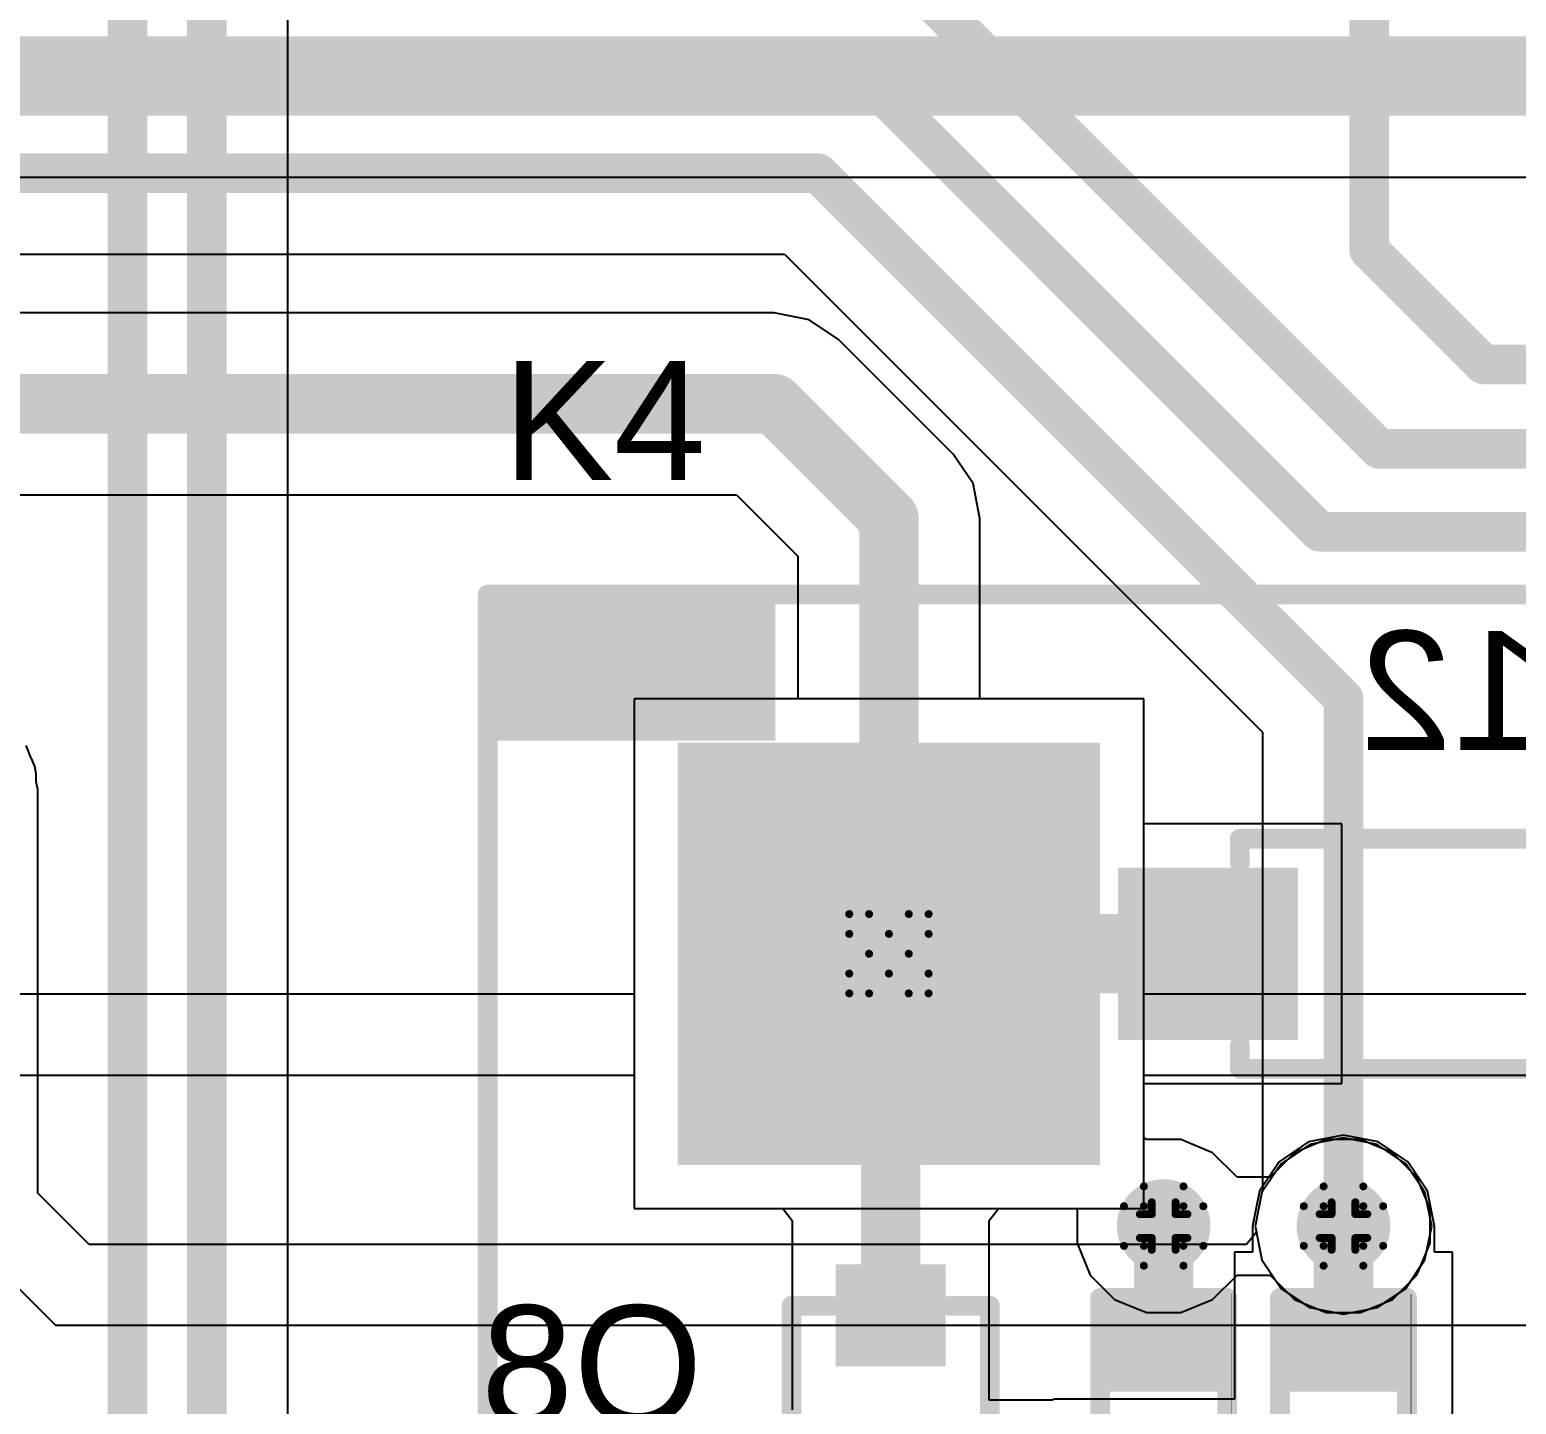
# Model space of a CAD drawing. Header units: inches. Extents: x 0 to 198, y 0 to 199.
# Drawn here: x 3.2454 to 3.6201, y 1.4601 to 1.8065 of the extents above; entities that cross this region are included whole.
import ezdxf

# ---------------------------------------------------------------- set-up
doc = ezdxf.new("R2010")
doc.units = ezdxf.units.IN
doc.header["$MEASUREMENT"] = 0
for name, color, linetype in [('Bottom Layer', 5, 'Continuous'), ('Bottom Overlay', 54, 'Continuous'), ('Bottom Paste', 16, 'Continuous'), ('Bottom Solder', 6, 'Continuous'), ('Drill Drawing', 1, 'Continuous'), ('Layer 1', 16, 'Continuous'), ('Layer 2', 76, 'Continuous'), ('Multi-Layer', 9, 'Continuous'), ('Pad Holes', 156, 'Continuous'), ('Top Layer', 1, 'Continuous'), ('Top Overlay', 2, 'Continuous'), ('Top Solder', 216, 'Continuous'), ('Via Holes', 16, 'Continuous')]:
    doc.layers.add(name, color=color, linetype=linetype)
doc.styles.add('Arial', font='', dxfattribs={"height": 0.2})
doc.styles.get('Arial').set_extended_font_data('Arial')

# ---------------------------------------------------------------- blocks, each defined once
blk = doc.blocks.new('R___0402_B_132')
at = {"layer": 'Bottom Layer'}
for points in [[(-0.0095, 0.0125), (-0.0095, -0.0125), (-0.0275, -0.0125), (-0.0275, 0.0125)], [(0.0275, 0.0125), (0.0275, -0.0125), (0.0095, -0.0125), (0.0095, 0.0125)]]:
    blk.add_hatch(color=5, dxfattribs=at).paths.add_polyline_path(points)
at = {"layer": 'Bottom Paste'}
for points in [[(-0.0095, 0.0125), (-0.0095, -0.0125), (-0.0275, -0.0125), (-0.0275, 0.0125)], [(0.0275, 0.0125), (0.0275, -0.0125), (0.0095, -0.0125), (0.0095, 0.0125)]]:
    blk.add_hatch(color=16, dxfattribs=at).paths.add_polyline_path(points)
at = {"layer": 'Bottom Solder'}
for points in [[(-0.00733, 0.01467), (-0.00733, -0.01466), (-0.02967, -0.01466), (-0.02967, 0.01467)], [(0.02967, 0.01467), (0.02967, -0.01466), (0.00733, -0.01466), (0.00733, 0.01467)]]:
    blk.add_hatch(color=6, dxfattribs=at).paths.add_polyline_path(points)
at = {"layer": 'Bottom Overlay'}
for points in [[(-0.031, -0.016, 0.005, 0.005, 0), (-0.031, 0.016, 0.005, 0.005, 0)], [(0.031, 0.016, 0.005, 0.005, 0), (-0.031, 0.016, 0.005, 0.005, 0)], [(0.032, 0.017, 0.000127, 0.000127, 0), (-0.032, 0.017, 0.000127, 0.000127, 0)], [(0.031, -0.016, 0.005, 0.005, 0), (0.031, 0.016, 0.005, 0.005, 0)], [(0.031, -0.016, 0.005, 0.005, 0), (-0.031, -0.016, 0.005, 0.005, 0)]]:
    blk.add_lwpolyline(points, format="xyseb", dxfattribs=at)
for points in [[(-0.03225, 0.016, 0.0025, 0.0025, 1), (-0.02975, 0.016, 0.0025, 0.0025, 1)], [(-0.03225, 0.016, 0.0025, 0.0025, 1), (-0.02975, 0.016, 0.0025, 0.0025, 1)], [(-0.03203, 0.017, 0.0000635, 0.0000635, 1), (-0.03197, 0.017, 0.0000635, 0.0000635, 1)], [(0.02975, 0.016, 0.0025, 0.0025, 1), (0.03225, 0.016, 0.0025, 0.0025, 1)], [(0.02975, 0.016, 0.0025, 0.0025, 1), (0.03225, 0.016, 0.0025, 0.0025, 1)], [(0.03197, 0.017, 0.0000635, 0.0000635, 1), (0.03203, 0.017, 0.0000635, 0.0000635, 1)], [(-0.03225, -0.016, 0.0025, 0.0025, 1), (-0.02975, -0.016, 0.0025, 0.0025, 1)], [(-0.03225, -0.016, 0.0025, 0.0025, 1), (-0.02975, -0.016, 0.0025, 0.0025, 1)], [(0.02975, -0.016, 0.0025, 0.0025, 1), (0.03225, -0.016, 0.0025, 0.0025, 1)], [(0.02975, -0.016, 0.0025, 0.0025, 1), (0.03225, -0.016, 0.0025, 0.0025, 1)]]:
    blk.add_lwpolyline(points, format="xyseb", close=True, dxfattribs=at)
blk = doc.blocks.new('R___0402_B_136')
at = {"layer": 'Bottom Layer'}
for points in [[(-0.0095, 0.0125), (-0.0095, -0.0125), (-0.0275, -0.0125), (-0.0275, 0.0125)], [(0.0275, 0.0125), (0.0275, -0.0125), (0.0095, -0.0125), (0.0095, 0.0125)]]:
    blk.add_hatch(color=5, dxfattribs=at).paths.add_polyline_path(points)
at = {"layer": 'Bottom Paste'}
for points in [[(-0.0095, 0.0125), (-0.0095, -0.0125), (-0.0275, -0.0125), (-0.0275, 0.0125)], [(0.0275, 0.0125), (0.0275, -0.0125), (0.0095, -0.0125), (0.0095, 0.0125)]]:
    blk.add_hatch(color=16, dxfattribs=at).paths.add_polyline_path(points)
at = {"layer": 'Bottom Solder'}
for points in [[(-0.00734, 0.01467), (-0.00734, -0.01466), (-0.02967, -0.01466), (-0.02967, 0.01467)], [(0.02967, 0.01467), (0.02967, -0.01466), (0.00733, -0.01466), (0.00733, 0.01467)]]:
    blk.add_hatch(color=6, dxfattribs=at).paths.add_polyline_path(points)
at = {"layer": 'Bottom Overlay'}
for points in [[(-0.031, -0.016, 0.005, 0.005, 0), (-0.031, 0.016, 0.005, 0.005, 0)], [(0.031, 0.016, 0.005, 0.005, 0), (-0.031, 0.016, 0.005, 0.005, 0)], [(0.032, 0.017, 0.000127, 0.000127, 0), (-0.032, 0.017, 0.000127, 0.000127, 0)], [(0.031, -0.016, 0.005, 0.005, 0), (0.031, 0.016, 0.005, 0.005, 0)], [(0.031, -0.016, 0.005, 0.005, 0), (-0.031, -0.016, 0.005, 0.005, 0)]]:
    blk.add_lwpolyline(points, format="xyseb", dxfattribs=at)
for points in [[(-0.03225, 0.016, 0.0025, 0.0025, 1), (-0.02975, 0.016, 0.0025, 0.0025, 1)], [(-0.03225, 0.016, 0.0025, 0.0025, 1), (-0.02975, 0.016, 0.0025, 0.0025, 1)], [(-0.03203, 0.017, 0.0000635, 0.0000635, 1), (-0.03197, 0.017, 0.0000635, 0.0000635, 1)], [(0.02975, 0.016, 0.0025, 0.0025, 1), (0.03225, 0.016, 0.0025, 0.0025, 1)], [(0.02975, 0.016, 0.0025, 0.0025, 1), (0.03225, 0.016, 0.0025, 0.0025, 1)], [(0.03197, 0.017, 0.0000635, 0.0000635, 1), (0.03203, 0.017, 0.0000635, 0.0000635, 1)], [(-0.03225, -0.016, 0.0025, 0.0025, 1), (-0.02975, -0.016, 0.0025, 0.0025, 1)], [(-0.03225, -0.016, 0.0025, 0.0025, 1), (-0.02975, -0.016, 0.0025, 0.0025, 1)], [(0.02975, -0.016, 0.0025, 0.0025, 1), (0.03225, -0.016, 0.0025, 0.0025, 1)], [(0.02975, -0.016, 0.0025, 0.0025, 1), (0.03225, -0.016, 0.0025, 0.0025, 1)]]:
    blk.add_lwpolyline(points, format="xyseb", close=True, dxfattribs=at)
blk = doc.blocks.new('SOT_723_B_191')
at = {"layer": 'Bottom Layer'}
for points in [[(-0.02559, 0.0315), (-0.00591, 0.0315), (-0.00591, 0.01378), (-0.02559, 0.01378)], [(0.0059, 0.0315), (0.02559, 0.0315), (0.02559, 0.01378), (0.0059, 0.01378)], [(-0.00984, -0.01378), (0.00984, -0.01378), (0.00984, -0.0315), (-0.00984, -0.0315)]]:
    blk.add_hatch(color=5, dxfattribs=at).paths.add_polyline_path(points)
at = {"layer": 'Bottom Paste'}
for points in [[(-0.02559, 0.0315), (-0.00591, 0.0315), (-0.00591, 0.01378), (-0.02559, 0.01378)], [(0.0059, 0.0315), (0.02559, 0.0315), (0.02559, 0.01378), (0.0059, 0.01378)], [(-0.00984, -0.01378), (0.00984, -0.01378), (0.00984, -0.0315), (-0.00984, -0.0315)]]:
    blk.add_hatch(color=16, dxfattribs=at).paths.add_polyline_path(points)
at = {"layer": 'Bottom Solder'}
for points in [[(-0.02959, 0.0355), (-0.00191, 0.0355), (-0.00191, 0.00978), (-0.02959, 0.00978)], [(0.0019, 0.0355), (0.02959, 0.0355), (0.02959, 0.00978), (0.0019, 0.00978)], [(-0.01384, -0.00978), (0.01384, -0.00978), (0.01384, -0.0355), (-0.01384, -0.0355)]]:
    blk.add_hatch(color=6, dxfattribs=at).paths.add_polyline_path(points)
at = {"layer": 'Bottom Overlay'}
for points in [[(-0.032, 0.021, 0.005, 0.005, 0), (-0.037, 0.026, 0.005, 0.005, 0)], [(-0.037, 0.026, 0.005, 0.005, 0), (-0.037, 0.016, 0.005, 0.005, 0)], [(-0.032, 0.021, 0.005, 0.005, 0), (-0.037, 0.016, 0.005, 0.005, 0)], [(0.001, 0.016, 0.005, 0.005, 0), (-0.001, 0.016, 0.005, 0.005, 0)], [(-0.025, 0.006, 0.005, 0.005, 0), (-0.025, -0.025, 0.005, 0.005, 0)], [(-0.025, 0.006, 0.005, 0.005, 0), (-0.025, -0.025, 0.005, 0.005, 0)], [(0.025, 0.006, 0.005, 0.005, 0), (0.025, -0.025, 0.005, 0.005, 0)], [(-0.015, -0.025, 0.005, 0.005, 0), (-0.025, -0.025, 0.005, 0.005, 0)], [(-0.015, -0.025, 0.005, 0.005, 0), (-0.025, -0.025, 0.005, 0.005, 0)], [(0.025, -0.025, 0.005, 0.005, 0), (0.015, -0.025, 0.005, 0.005, 0)]]:
    blk.add_lwpolyline(points, format="xyseb", dxfattribs=at)
for points in [[(-0.03825, 0.026, 0.0025, 0.0025, 1), (-0.03575, 0.026, 0.0025, 0.0025, 1)], [(-0.03825, 0.026, 0.0025, 0.0025, 1), (-0.03575, 0.026, 0.0025, 0.0025, 1)], [(-0.03325, 0.021, 0.0025, 0.0025, 1), (-0.03075, 0.021, 0.0025, 0.0025, 1)], [(-0.03325, 0.021, 0.0025, 0.0025, 1), (-0.03075, 0.021, 0.0025, 0.0025, 1)], [(-0.03825, 0.016, 0.0025, 0.0025, 1), (-0.03575, 0.016, 0.0025, 0.0025, 1)], [(-0.03825, 0.016, 0.0025, 0.0025, 1), (-0.03575, 0.016, 0.0025, 0.0025, 1)], [(-0.00225, 0.016, 0.0025, 0.0025, 1), (0.00025, 0.016, 0.0025, 0.0025, 1)], [(-0.00025, 0.016, 0.0025, 0.0025, 1), (0.00225, 0.016, 0.0025, 0.0025, 1)], [(-0.02625, 0.006, 0.0025, 0.0025, 1), (-0.02375, 0.006, 0.0025, 0.0025, 1)], [(-0.02625, 0.006, 0.0025, 0.0025, 1), (-0.02375, 0.006, 0.0025, 0.0025, 1)], [(0.02375, 0.006, 0.0025, 0.0025, 1), (0.02625, 0.006, 0.0025, 0.0025, 1)], [(-0.02625, -0.025, 0.0025, 0.0025, 1), (-0.02375, -0.025, 0.0025, 0.0025, 1)], [(-0.02625, -0.025, 0.0025, 0.0025, 1), (-0.02375, -0.025, 0.0025, 0.0025, 1)], [(-0.02625, -0.025, 0.0025, 0.0025, 1), (-0.02375, -0.025, 0.0025, 0.0025, 1)], [(-0.02625, -0.025, 0.0025, 0.0025, 1), (-0.02375, -0.025, 0.0025, 0.0025, 1)], [(-0.01625, -0.025, 0.0025, 0.0025, 1), (-0.01375, -0.025, 0.0025, 0.0025, 1)], [(-0.01625, -0.025, 0.0025, 0.0025, 1), (-0.01375, -0.025, 0.0025, 0.0025, 1)], [(0.01375, -0.025, 0.0025, 0.0025, 1), (0.01625, -0.025, 0.0025, 0.0025, 1)], [(0.02375, -0.025, 0.0025, 0.0025, 1), (0.02625, -0.025, 0.0025, 0.0025, 1)], [(0.02375, -0.025, 0.0025, 0.0025, 1), (0.02625, -0.025, 0.0025, 0.0025, 1)]]:
    blk.add_lwpolyline(points, format="xyseb", close=True, dxfattribs=at)
blk = doc.blocks.new('G5RL_1A_E_HR_DC5_214')
at = {"layer": 'Bottom Layer'}
blk.add_hatch(color=5, dxfattribs=at).paths.add_polyline_path([(-0.54136, -0.09844), (-0.44294, -0.09844), (-0.44294, -0.19686), (-0.54136, -0.19686)])
at = {"layer": 'Bottom Solder'}
blk.add_hatch(color=6, dxfattribs=at).paths.add_polyline_path([(-0.54536, -0.09444), (-0.43894, -0.09444), (-0.43894, -0.20086), (-0.54536, -0.20086)])
at = {"layer": 'Layer 1'}
blk.add_hatch(color=16, dxfattribs=at).paths.add_polyline_path([(-0.54136, -0.09844), (-0.44294, -0.09844), (-0.44294, -0.19686), (-0.54136, -0.19686)])
at = {"layer": 'Layer 2'}
blk.add_hatch(color=76, dxfattribs=at).paths.add_polyline_path([(-0.54136, -0.09844), (-0.44294, -0.09844), (-0.44294, -0.19686), (-0.54136, -0.19686)])
at = {"layer": 'Multi-Layer'}
blk.add_hatch(color=9, dxfattribs=at).paths.add_polyline_path([(-0.54136, -0.09844), (-0.44294, -0.09844), (-0.44294, -0.19686), (-0.54136, -0.19686)])
at = {"layer": 'Pad Holes'}
h = blk.add_hatch(color=7, dxfattribs=at)
edge = h.paths.add_edge_path()
edge.add_arc((-0.49215, -0.14765), 0.02953, 0, 360)
at = {"layer": 'Top Layer'}
blk.add_hatch(color=1, dxfattribs=at).paths.add_polyline_path([(-0.54136, -0.09844), (-0.44294, -0.09844), (-0.44294, -0.19686), (-0.54136, -0.19686)])
at = {"layer": 'Top Overlay'}
blk.add_hatch(color=2, dxfattribs=at).paths.add_polyline_path([(-0.58267, -0.24882), (-0.54582, -0.24882), (-0.54582, -0.17632), (-0.58267, -0.17632)])
at = {"layer": 'Top Solder'}
blk.add_hatch(color=216, dxfattribs=at).paths.add_polyline_path([(-0.54536, -0.09444), (-0.43894, -0.09444), (-0.43894, -0.20086), (-0.54536, -0.20086)])
at = {"layer": 'Top Overlay'}
for points in [[(-0.58268, -0.24801, 0.005, 0.005, 0), (-0.58268, 0.25199, 0.005, 0.005, 0)], [(-0.58268, -0.24801, 0.005, 0.005, 0), (-0.58268, 0.25199, 0.005, 0.005, 0)], [(0.55905, -0.24879, 0.005, 0.005, 0), (-0.58268, -0.24879, 0.005, 0.005, 0)]]:
    blk.add_lwpolyline(points, format="xyseb", dxfattribs=at)
for points in [[(-0.58393, -0.24801, 0.0025, 0.0025, 1), (-0.58143, -0.24801, 0.0025, 0.0025, 1)], [(-0.58393, -0.24801, 0.0025, 0.0025, 1), (-0.58143, -0.24801, 0.0025, 0.0025, 1)], [(-0.58393, -0.24879, 0.0025, 0.0025, 1), (-0.58143, -0.24879, 0.0025, 0.0025, 1)]]:
    blk.add_lwpolyline(points, format="xyseb", close=True, dxfattribs=at)
blk = doc.blocks.new('SOD_123_B_287')
at = {"layer": 'Bottom Layer'}
for points in [[(-0.08071, -0.01772), (-0.08071, 0.01772), (-0.04331, 0.01772), (-0.04331, -0.01772)], [(0.04331, -0.01772), (0.04331, 0.01772), (0.08071, 0.01772), (0.08071, -0.01772)]]:
    blk.add_hatch(color=5, dxfattribs=at).paths.add_polyline_path(points)
at = {"layer": 'Bottom Overlay'}
for points in [[(0.038, 0.02), (0.09634, 0.02), (0.09634, 0.0315), (0.038, 0.0315)], [(0.08345, -0.031), (0.09634, -0.031), (0.09634, 0.031), (0.08345, 0.031)], [(0.038, -0.0315), (0.09634, -0.0315), (0.09634, -0.02), (0.038, -0.02)]]:
    blk.add_hatch(color=54, dxfattribs=at).paths.add_polyline_path(points)
at = {"layer": 'Bottom Paste'}
for points in [[(-0.08071, -0.01772), (-0.08071, 0.01772), (-0.04331, 0.01772), (-0.04331, -0.01772)], [(0.04331, -0.01772), (0.04331, 0.01772), (0.08071, 0.01772), (0.08071, -0.01772)]]:
    blk.add_hatch(color=16, dxfattribs=at).paths.add_polyline_path(points)
at = {"layer": 'Bottom Solder'}
for points in [[(-0.08471, -0.02172), (-0.08471, 0.02172), (-0.03931, 0.02172), (-0.03931, -0.02172)], [(0.03931, -0.02172), (0.03931, 0.02172), (0.08471, 0.02172), (0.08471, -0.02172)]]:
    blk.add_hatch(color=6, dxfattribs=at).paths.add_polyline_path(points)
at = {"layer": 'Bottom Overlay'}
for points in [[(-0.054, 0.023, 0.005, 0.005, 0), (-0.054, 0.029, 0.005, 0.005, 0)], [(-0.054, 0.029, 0.005, 0.005, 0), (0.038, 0.029, 0.005, 0.005, 0)], [(-0.054, -0.029, 0.005, 0.005, 0), (-0.054, -0.023, 0.005, 0.005, 0)], [(-0.054, -0.029, 0.005, 0.005, 0), (0.038, -0.029, 0.005, 0.005, 0)]]:
    blk.add_lwpolyline(points, format="xyseb", dxfattribs=at)
for points in [[(-0.05525, 0.029, 0.0025, 0.0025, 1), (-0.05275, 0.029, 0.0025, 0.0025, 1)], [(-0.05525, 0.029, 0.0025, 0.0025, 1), (-0.05275, 0.029, 0.0025, 0.0025, 1)], [(0.03675, 0.029, 0.0025, 0.0025, 1), (0.03925, 0.029, 0.0025, 0.0025, 1)], [(-0.05525, 0.023, 0.0025, 0.0025, 1), (-0.05275, 0.023, 0.0025, 0.0025, 1)], [(-0.05525, -0.023, 0.0025, 0.0025, 1), (-0.05275, -0.023, 0.0025, 0.0025, 1)], [(-0.05525, -0.029, 0.0025, 0.0025, 1), (-0.05275, -0.029, 0.0025, 0.0025, 1)], [(-0.05525, -0.029, 0.0025, 0.0025, 1), (-0.05275, -0.029, 0.0025, 0.0025, 1)], [(0.03675, -0.029, 0.0025, 0.0025, 1), (0.03925, -0.029, 0.0025, 0.0025, 1)]]:
    blk.add_lwpolyline(points, format="xyseb", close=True, dxfattribs=at)

msp = doc.modelspace()

# ---------------------------------------------------------------- hatches: boundary and pattern name
at = {"layer": 'Bottom Layer'}
h = msp.add_hatch(color=5, dxfattribs=at)
edge = h.paths.add_edge_path()
edge.add_arc((3.53118, 1.505), 0.01181, 0, 360)
h = msp.add_hatch(color=5, dxfattribs=at)
edge = h.paths.add_edge_path()
edge.add_arc((3.5765, 1.505), 0.01181, 0, 360)
at = {"layer": 'Layer 1'}
h = msp.add_hatch(color=16, dxfattribs=at)
edge = h.paths.add_edge_path()
edge.add_arc((3.53118, 1.505), 0.01181, 0, 360)
h = msp.add_hatch(color=16, dxfattribs=at)
edge = h.paths.add_edge_path()
edge.add_arc((3.5765, 1.505), 0.01181, 0, 360)
at = {"layer": 'Layer 2'}
h = msp.add_hatch(color=76, dxfattribs=at)
edge = h.paths.add_edge_path()
edge.add_arc((3.53118, 1.505), 0.01181, 0, 360)
h = msp.add_hatch(color=76, dxfattribs=at)
edge = h.paths.add_edge_path()
edge.add_arc((3.5765, 1.505), 0.01181, 0, 360)
at = {"layer": 'Top Layer'}
h = msp.add_hatch(color=1, dxfattribs=at)
edge = h.paths.add_edge_path()
edge.add_arc((3.53118, 1.505), 0.01181, 0, 360)
h = msp.add_hatch(color=1, dxfattribs=at)
edge = h.paths.add_edge_path()
edge.add_arc((3.5765, 1.505), 0.01181, 0, 360)
at = {"layer": 'Via Holes'}
h = msp.add_hatch(color=7, dxfattribs=at)
edge = h.paths.add_edge_path()
edge.add_arc((3.53118, 1.505), 0.00591, 0, 360)
h = msp.add_hatch(color=7, dxfattribs=at)
edge = h.paths.add_edge_path()
edge.add_arc((3.5765, 1.505), 0.00591, 0, 360)

# ---------------------------------------------------------------- linework, layer by layer
at = {"layer": 'Bottom Layer'}
for p, q in [((3.31039, 1.3878), (3.31039, 1.87411)), ((3.52615, 1.63784), (3.39772, 1.63784)), ((3.39772, 1.63784), (3.39772, 1.50941)), ((3.52615, 1.60634), (3.52615, 1.63784)), ((3.57608, 1.60634), (3.52615, 1.60634)), ((3.57608, 1.54091), (3.57608, 1.60634)), ((3.52615, 1.50941), (3.52615, 1.54091)), ((3.52615, 1.54091), (3.57608, 1.54091)), ((3.56772, 1.52619), (3.56027, 1.52122)), ((3.5765, 1.52794), (3.56772, 1.52619)), ((3.58527, 1.52619), (3.5765, 1.52794)), ((3.59272, 1.52122), (3.58527, 1.52619)), ((3.56027, 1.52122), (3.5553, 1.51378)), ((3.59769, 1.51378), (3.59272, 1.52122)), ((3.5553, 1.51378), (3.55355, 1.505)), ((3.59944, 1.505), (3.59769, 1.51378)), ((3.39772, 1.50941), (3.43519, 1.50941)), ((3.43519, 1.50941), (3.43754, 1.50639)), ((3.43754, 1.50639), (3.43754, 1.45867)), ((3.48722, 1.50639), (3.48957, 1.50941)), ((3.48722, 1.46111), (3.48722, 1.50639)), ((3.48957, 1.50941), (3.52615, 1.50941)), ((3.55355, 1.505), (3.55355, 1.49839)), ((3.59944, 1.49839), (3.59944, 1.505)), ((3.55355, 1.49839), (3.549, 1.49839)), ((3.549, 1.49839), (3.549, 1.46139)), ((3.604, 1.49839), (3.59944, 1.49839)), ((3.604, 1.45039), (3.604, 1.49839)), ((3.50368, 1.46139), (3.50297, 1.46111)), ((3.50685, 1.46139), (3.50368, 1.46139)), ((3.50368, 1.46139), (3.50368, 1.46139)), ((3.549, 1.46139), (3.50685, 1.46139)), ((3.50297, 1.46111), (3.48722, 1.46111)), ((3.50297, 1.46111), (3.50297, 1.46111))]:
    msp.add_line(p, q, dxfattribs=at)
for points in [[(3.27, 1.40185, 0.01, 0.01, 0), (3.27, 1.89585, 0.01, 0.01, 0)], [(3.29, 1.3878, 0.01, 0.01, 0), (3.29, 1.88256, 0.01, 0.01, 0)], [(3.46193, 1.57363, 0.02, 0.02, 0), (3.54238, 1.57363, 0.02, 0.02, 0)], [(3.46238, 1.48253, 0.015, 0.015, 0), (3.46238, 1.57318, 0.015, 0.015, 0)], [(3.54238, 1.57362, 0.015, 0.015, 0), (3.54238, 1.57363, 0.015, 0.015, 0)], [(3.53118, 1.47439, 0.015, 0.015, 0), (3.53118, 1.505, 0.015, 0.015, 0)], [(3.5765, 1.47439, 0.015, 0.015, 0), (3.5765, 1.505, 0.015, 0.015, 0)]]:
    msp.add_lwpolyline(points, format="xyseb", dxfattribs=at)
for points in [[(3.45693, 1.57363, 0.01, 0.01, 1), (3.46693, 1.57363, 0.01, 0.01, 1)], [(3.53738, 1.57363, 0.01, 0.01, 1), (3.54738, 1.57363, 0.01, 0.01, 1)], [(3.45863, 1.57318, 0.0075, 0.0075, 1), (3.46613, 1.57318, 0.0075, 0.0075, 1)], [(3.53863, 1.57363, 0.0075, 0.0075, 1), (3.54613, 1.57363, 0.0075, 0.0075, 1)], [(3.53863, 1.57362, 0.0075, 0.0075, 1), (3.54613, 1.57362, 0.0075, 0.0075, 1)], [(3.52743, 1.505, 0.0075, 0.0075, 1), (3.53493, 1.505, 0.0075, 0.0075, 1)], [(3.57275, 1.505, 0.0075, 0.0075, 1), (3.58025, 1.505, 0.0075, 0.0075, 1)], [(3.45863, 1.48253, 0.0075, 0.0075, 1), (3.46613, 1.48253, 0.0075, 0.0075, 1)], [(3.52743, 1.47439, 0.0075, 0.0075, 1), (3.53493, 1.47439, 0.0075, 0.0075, 1)], [(3.57275, 1.47439, 0.0075, 0.0075, 1), (3.58025, 1.47439, 0.0075, 0.0075, 1)]]:
    msp.add_lwpolyline(points, format="xyseb", close=True, dxfattribs=at)
at = {"layer": 'Drill Drawing'}
for points in [[(3.45193, 1.57863, 0.002, 0.002, 0), (3.45193, 1.58363, 0.002, 0.002, 0)], [(3.45193, 1.58363, 0.002, 0.002, 0), (3.45693, 1.58363, 0.002, 0.002, 0)], [(3.45693, 1.58363, 0.002, 0.002, 0), (3.46193, 1.57863, 0.002, 0.002, 0)], [(3.46193, 1.57863, 0.002, 0.002, 0), (3.46693, 1.58363, 0.002, 0.002, 0)], [(3.46693, 1.58363, 0.002, 0.002, 0), (3.47193, 1.58363, 0.002, 0.002, 0)], [(3.47193, 1.57863, 0.002, 0.002, 0), (3.47193, 1.58363, 0.002, 0.002, 0)], [(3.45193, 1.57863, 0.002, 0.002, 0), (3.45693, 1.57363, 0.002, 0.002, 0)], [(3.46693, 1.57363, 0.002, 0.002, 0), (3.47193, 1.57863, 0.002, 0.002, 0)], [(3.45193, 1.56863, 0.002, 0.002, 0), (3.45693, 1.57363, 0.002, 0.002, 0)], [(3.46693, 1.57363, 0.002, 0.002, 0), (3.47193, 1.56863, 0.002, 0.002, 0)], [(3.45193, 1.56363, 0.002, 0.002, 0), (3.45193, 1.56863, 0.002, 0.002, 0)], [(3.45693, 1.56363, 0.002, 0.002, 0), (3.46193, 1.56863, 0.002, 0.002, 0)], [(3.46193, 1.56863, 0.002, 0.002, 0), (3.46693, 1.56363, 0.002, 0.002, 0)], [(3.47193, 1.56363, 0.002, 0.002, 0), (3.47193, 1.56863, 0.002, 0.002, 0)], [(3.45193, 1.56363, 0.002, 0.002, 0), (3.45693, 1.56363, 0.002, 0.002, 0)], [(3.46693, 1.56363, 0.002, 0.002, 0), (3.47193, 1.56363, 0.002, 0.002, 0)], [(3.52618, 1.51, 0.002, 0.002, 0), (3.52618, 1.515, 0.002, 0.002, 0)], [(3.52618, 1.515, 0.002, 0.002, 0), (3.53618, 1.515, 0.002, 0.002, 0)], [(3.53618, 1.51, 0.002, 0.002, 0), (3.53618, 1.515, 0.002, 0.002, 0)], [(3.5715, 1.51, 0.002, 0.002, 0), (3.5715, 1.515, 0.002, 0.002, 0)], [(3.5715, 1.515, 0.002, 0.002, 0), (3.5815, 1.515, 0.002, 0.002, 0)], [(3.5815, 1.51, 0.002, 0.002, 0), (3.5815, 1.515, 0.002, 0.002, 0)], [(3.52118, 1.5, 0.002, 0.002, 0), (3.52118, 1.51, 0.002, 0.002, 0)], [(3.52118, 1.51, 0.002, 0.002, 0), (3.52618, 1.51, 0.002, 0.002, 0)], [(3.52818, 1.508, 0.002, 0.002, 0), (3.52818, 1.511, 0.002, 0.002, 0)], [(3.52818, 1.511, 0.002, 0.002, 0), (3.53418, 1.511, 0.002, 0.002, 0)], [(3.53418, 1.508, 0.002, 0.002, 0), (3.53418, 1.511, 0.002, 0.002, 0)], [(3.53618, 1.51, 0.002, 0.002, 0), (3.54118, 1.51, 0.002, 0.002, 0)], [(3.54118, 1.5, 0.002, 0.002, 0), (3.54118, 1.51, 0.002, 0.002, 0)], [(3.5665, 1.5, 0.002, 0.002, 0), (3.5665, 1.51, 0.002, 0.002, 0)], [(3.5665, 1.51, 0.002, 0.002, 0), (3.5715, 1.51, 0.002, 0.002, 0)], [(3.5735, 1.508, 0.002, 0.002, 0), (3.5735, 1.511, 0.002, 0.002, 0)], [(3.5735, 1.511, 0.002, 0.002, 0), (3.5795, 1.511, 0.002, 0.002, 0)], [(3.5795, 1.508, 0.002, 0.002, 0), (3.5795, 1.511, 0.002, 0.002, 0)], [(3.5815, 1.51, 0.002, 0.002, 0), (3.5865, 1.51, 0.002, 0.002, 0)], [(3.5865, 1.5, 0.002, 0.002, 0), (3.5865, 1.51, 0.002, 0.002, 0)], [(3.52518, 1.502, 0.002, 0.002, 0), (3.52518, 1.508, 0.002, 0.002, 0)], [(3.52518, 1.508, 0.002, 0.002, 0), (3.52818, 1.508, 0.002, 0.002, 0)], [(3.53418, 1.508, 0.002, 0.002, 0), (3.53718, 1.508, 0.002, 0.002, 0)], [(3.53718, 1.502, 0.002, 0.002, 0), (3.53718, 1.508, 0.002, 0.002, 0)], [(3.5705, 1.502, 0.002, 0.002, 0), (3.5705, 1.508, 0.002, 0.002, 0)], [(3.5705, 1.508, 0.002, 0.002, 0), (3.5735, 1.508, 0.002, 0.002, 0)], [(3.5795, 1.508, 0.002, 0.002, 0), (3.5825, 1.508, 0.002, 0.002, 0)], [(3.5825, 1.502, 0.002, 0.002, 0), (3.5825, 1.508, 0.002, 0.002, 0)], [(3.52518, 1.502, 0.002, 0.002, 0), (3.52818, 1.502, 0.002, 0.002, 0)], [(3.52818, 1.499, 0.002, 0.002, 0), (3.52818, 1.502, 0.002, 0.002, 0)], [(3.53418, 1.502, 0.002, 0.002, 0), (3.53718, 1.502, 0.002, 0.002, 0)], [(3.53418, 1.499, 0.002, 0.002, 0), (3.53418, 1.502, 0.002, 0.002, 0)], [(3.5705, 1.502, 0.002, 0.002, 0), (3.5735, 1.502, 0.002, 0.002, 0)], [(3.5735, 1.499, 0.002, 0.002, 0), (3.5735, 1.502, 0.002, 0.002, 0)], [(3.5795, 1.502, 0.002, 0.002, 0), (3.5825, 1.502, 0.002, 0.002, 0)], [(3.5795, 1.499, 0.002, 0.002, 0), (3.5795, 1.502, 0.002, 0.002, 0)], [(3.52118, 1.5, 0.002, 0.002, 0), (3.52618, 1.5, 0.002, 0.002, 0)], [(3.52618, 1.495, 0.002, 0.002, 0), (3.52618, 1.5, 0.002, 0.002, 0)], [(3.52818, 1.499, 0.002, 0.002, 0), (3.53418, 1.499, 0.002, 0.002, 0)], [(3.53618, 1.5, 0.002, 0.002, 0), (3.54118, 1.5, 0.002, 0.002, 0)], [(3.53618, 1.495, 0.002, 0.002, 0), (3.53618, 1.5, 0.002, 0.002, 0)], [(3.5665, 1.5, 0.002, 0.002, 0), (3.5715, 1.5, 0.002, 0.002, 0)], [(3.5715, 1.495, 0.002, 0.002, 0), (3.5715, 1.5, 0.002, 0.002, 0)], [(3.5735, 1.499, 0.002, 0.002, 0), (3.5795, 1.499, 0.002, 0.002, 0)], [(3.5815, 1.5, 0.002, 0.002, 0), (3.5865, 1.5, 0.002, 0.002, 0)], [(3.5815, 1.495, 0.002, 0.002, 0), (3.5815, 1.5, 0.002, 0.002, 0)], [(3.52618, 1.495, 0.002, 0.002, 0), (3.53618, 1.495, 0.002, 0.002, 0)], [(3.5715, 1.495, 0.002, 0.002, 0), (3.5815, 1.495, 0.002, 0.002, 0)]]:
    msp.add_lwpolyline(points, format="xyseb", dxfattribs=at)
for points in [[(3.45143, 1.58363, 0.001, 0.001, 1), (3.45243, 1.58363, 0.001, 0.001, 1)], [(3.45143, 1.58363, 0.001, 0.001, 1), (3.45243, 1.58363, 0.001, 0.001, 1)], [(3.45643, 1.58363, 0.001, 0.001, 1), (3.45743, 1.58363, 0.001, 0.001, 1)], [(3.45643, 1.58363, 0.001, 0.001, 1), (3.45743, 1.58363, 0.001, 0.001, 1)], [(3.46643, 1.58363, 0.001, 0.001, 1), (3.46743, 1.58363, 0.001, 0.001, 1)], [(3.46643, 1.58363, 0.001, 0.001, 1), (3.46743, 1.58363, 0.001, 0.001, 1)], [(3.47143, 1.58363, 0.001, 0.001, 1), (3.47243, 1.58363, 0.001, 0.001, 1)], [(3.47143, 1.58363, 0.001, 0.001, 1), (3.47243, 1.58363, 0.001, 0.001, 1)], [(3.45143, 1.57863, 0.001, 0.001, 1), (3.45243, 1.57863, 0.001, 0.001, 1)], [(3.45143, 1.57863, 0.001, 0.001, 1), (3.45243, 1.57863, 0.001, 0.001, 1)], [(3.46143, 1.57863, 0.001, 0.001, 1), (3.46243, 1.57863, 0.001, 0.001, 1)], [(3.46143, 1.57863, 0.001, 0.001, 1), (3.46243, 1.57863, 0.001, 0.001, 1)], [(3.47143, 1.57863, 0.001, 0.001, 1), (3.47243, 1.57863, 0.001, 0.001, 1)], [(3.47143, 1.57863, 0.001, 0.001, 1), (3.47243, 1.57863, 0.001, 0.001, 1)], [(3.45643, 1.57363, 0.001, 0.001, 1), (3.45743, 1.57363, 0.001, 0.001, 1)], [(3.45643, 1.57363, 0.001, 0.001, 1), (3.45743, 1.57363, 0.001, 0.001, 1)], [(3.46643, 1.57363, 0.001, 0.001, 1), (3.46743, 1.57363, 0.001, 0.001, 1)], [(3.46643, 1.57363, 0.001, 0.001, 1), (3.46743, 1.57363, 0.001, 0.001, 1)], [(3.45143, 1.56863, 0.001, 0.001, 1), (3.45243, 1.56863, 0.001, 0.001, 1)], [(3.45143, 1.56863, 0.001, 0.001, 1), (3.45243, 1.56863, 0.001, 0.001, 1)], [(3.46143, 1.56863, 0.001, 0.001, 1), (3.46243, 1.56863, 0.001, 0.001, 1)], [(3.46143, 1.56863, 0.001, 0.001, 1), (3.46243, 1.56863, 0.001, 0.001, 1)], [(3.47143, 1.56863, 0.001, 0.001, 1), (3.47243, 1.56863, 0.001, 0.001, 1)], [(3.47143, 1.56863, 0.001, 0.001, 1), (3.47243, 1.56863, 0.001, 0.001, 1)], [(3.45143, 1.56363, 0.001, 0.001, 1), (3.45243, 1.56363, 0.001, 0.001, 1)], [(3.45143, 1.56363, 0.001, 0.001, 1), (3.45243, 1.56363, 0.001, 0.001, 1)], [(3.45643, 1.56363, 0.001, 0.001, 1), (3.45743, 1.56363, 0.001, 0.001, 1)], [(3.45643, 1.56363, 0.001, 0.001, 1), (3.45743, 1.56363, 0.001, 0.001, 1)], [(3.46643, 1.56363, 0.001, 0.001, 1), (3.46743, 1.56363, 0.001, 0.001, 1)], [(3.46643, 1.56363, 0.001, 0.001, 1), (3.46743, 1.56363, 0.001, 0.001, 1)], [(3.47143, 1.56363, 0.001, 0.001, 1), (3.47243, 1.56363, 0.001, 0.001, 1)], [(3.47143, 1.56363, 0.001, 0.001, 1), (3.47243, 1.56363, 0.001, 0.001, 1)], [(3.52568, 1.515, 0.001, 0.001, 1), (3.52668, 1.515, 0.001, 0.001, 1)], [(3.52568, 1.515, 0.001, 0.001, 1), (3.52668, 1.515, 0.001, 0.001, 1)], [(3.53568, 1.515, 0.001, 0.001, 1), (3.53668, 1.515, 0.001, 0.001, 1)], [(3.53568, 1.515, 0.001, 0.001, 1), (3.53668, 1.515, 0.001, 0.001, 1)], [(3.571, 1.515, 0.001, 0.001, 1), (3.572, 1.515, 0.001, 0.001, 1)], [(3.571, 1.515, 0.001, 0.001, 1), (3.572, 1.515, 0.001, 0.001, 1)], [(3.581, 1.515, 0.001, 0.001, 1), (3.582, 1.515, 0.001, 0.001, 1)], [(3.581, 1.515, 0.001, 0.001, 1), (3.582, 1.515, 0.001, 0.001, 1)], [(3.52068, 1.51, 0.001, 0.001, 1), (3.52168, 1.51, 0.001, 0.001, 1)], [(3.52068, 1.51, 0.001, 0.001, 1), (3.52168, 1.51, 0.001, 0.001, 1)], [(3.52568, 1.51, 0.001, 0.001, 1), (3.52668, 1.51, 0.001, 0.001, 1)], [(3.52568, 1.51, 0.001, 0.001, 1), (3.52668, 1.51, 0.001, 0.001, 1)], [(3.52768, 1.511, 0.001, 0.001, 1), (3.52868, 1.511, 0.001, 0.001, 1)], [(3.52768, 1.511, 0.001, 0.001, 1), (3.52868, 1.511, 0.001, 0.001, 1)], [(3.53368, 1.511, 0.001, 0.001, 1), (3.53468, 1.511, 0.001, 0.001, 1)], [(3.53368, 1.511, 0.001, 0.001, 1), (3.53468, 1.511, 0.001, 0.001, 1)], [(3.53568, 1.51, 0.001, 0.001, 1), (3.53668, 1.51, 0.001, 0.001, 1)], [(3.53568, 1.51, 0.001, 0.001, 1), (3.53668, 1.51, 0.001, 0.001, 1)], [(3.54068, 1.51, 0.001, 0.001, 1), (3.54168, 1.51, 0.001, 0.001, 1)], [(3.54068, 1.51, 0.001, 0.001, 1), (3.54168, 1.51, 0.001, 0.001, 1)], [(3.566, 1.51, 0.001, 0.001, 1), (3.567, 1.51, 0.001, 0.001, 1)], [(3.566, 1.51, 0.001, 0.001, 1), (3.567, 1.51, 0.001, 0.001, 1)], [(3.571, 1.51, 0.001, 0.001, 1), (3.572, 1.51, 0.001, 0.001, 1)], [(3.571, 1.51, 0.001, 0.001, 1), (3.572, 1.51, 0.001, 0.001, 1)], [(3.573, 1.511, 0.001, 0.001, 1), (3.574, 1.511, 0.001, 0.001, 1)], [(3.573, 1.511, 0.001, 0.001, 1), (3.574, 1.511, 0.001, 0.001, 1)], [(3.579, 1.511, 0.001, 0.001, 1), (3.58, 1.511, 0.001, 0.001, 1)], [(3.579, 1.511, 0.001, 0.001, 1), (3.58, 1.511, 0.001, 0.001, 1)], [(3.581, 1.51, 0.001, 0.001, 1), (3.582, 1.51, 0.001, 0.001, 1)], [(3.581, 1.51, 0.001, 0.001, 1), (3.582, 1.51, 0.001, 0.001, 1)], [(3.586, 1.51, 0.001, 0.001, 1), (3.587, 1.51, 0.001, 0.001, 1)], [(3.586, 1.51, 0.001, 0.001, 1), (3.587, 1.51, 0.001, 0.001, 1)], [(3.52468, 1.508, 0.001, 0.001, 1), (3.52568, 1.508, 0.001, 0.001, 1)], [(3.52468, 1.508, 0.001, 0.001, 1), (3.52568, 1.508, 0.001, 0.001, 1)], [(3.52768, 1.508, 0.001, 0.001, 1), (3.52868, 1.508, 0.001, 0.001, 1)], [(3.52768, 1.508, 0.001, 0.001, 1), (3.52868, 1.508, 0.001, 0.001, 1)], [(3.53368, 1.508, 0.001, 0.001, 1), (3.53468, 1.508, 0.001, 0.001, 1)], [(3.53368, 1.508, 0.001, 0.001, 1), (3.53468, 1.508, 0.001, 0.001, 1)], [(3.53668, 1.508, 0.001, 0.001, 1), (3.53768, 1.508, 0.001, 0.001, 1)], [(3.53668, 1.508, 0.001, 0.001, 1), (3.53768, 1.508, 0.001, 0.001, 1)], [(3.57, 1.508, 0.001, 0.001, 1), (3.571, 1.508, 0.001, 0.001, 1)], [(3.57, 1.508, 0.001, 0.001, 1), (3.571, 1.508, 0.001, 0.001, 1)], [(3.573, 1.508, 0.001, 0.001, 1), (3.574, 1.508, 0.001, 0.001, 1)], [(3.573, 1.508, 0.001, 0.001, 1), (3.574, 1.508, 0.001, 0.001, 1)], [(3.579, 1.508, 0.001, 0.001, 1), (3.58, 1.508, 0.001, 0.001, 1)], [(3.579, 1.508, 0.001, 0.001, 1), (3.58, 1.508, 0.001, 0.001, 1)], [(3.582, 1.508, 0.001, 0.001, 1), (3.583, 1.508, 0.001, 0.001, 1)], [(3.582, 1.508, 0.001, 0.001, 1), (3.583, 1.508, 0.001, 0.001, 1)], [(3.52468, 1.502, 0.001, 0.001, 1), (3.52568, 1.502, 0.001, 0.001, 1)], [(3.52468, 1.502, 0.001, 0.001, 1), (3.52568, 1.502, 0.001, 0.001, 1)], [(3.52768, 1.502, 0.001, 0.001, 1), (3.52868, 1.502, 0.001, 0.001, 1)], [(3.52768, 1.502, 0.001, 0.001, 1), (3.52868, 1.502, 0.001, 0.001, 1)], [(3.53368, 1.502, 0.001, 0.001, 1), (3.53468, 1.502, 0.001, 0.001, 1)], [(3.53368, 1.502, 0.001, 0.001, 1), (3.53468, 1.502, 0.001, 0.001, 1)], [(3.53668, 1.502, 0.001, 0.001, 1), (3.53768, 1.502, 0.001, 0.001, 1)], [(3.53668, 1.502, 0.001, 0.001, 1), (3.53768, 1.502, 0.001, 0.001, 1)], [(3.57, 1.502, 0.001, 0.001, 1), (3.571, 1.502, 0.001, 0.001, 1)], [(3.57, 1.502, 0.001, 0.001, 1), (3.571, 1.502, 0.001, 0.001, 1)], [(3.573, 1.502, 0.001, 0.001, 1), (3.574, 1.502, 0.001, 0.001, 1)], [(3.573, 1.502, 0.001, 0.001, 1), (3.574, 1.502, 0.001, 0.001, 1)], [(3.579, 1.502, 0.001, 0.001, 1), (3.58, 1.502, 0.001, 0.001, 1)], [(3.579, 1.502, 0.001, 0.001, 1), (3.58, 1.502, 0.001, 0.001, 1)], [(3.582, 1.502, 0.001, 0.001, 1), (3.583, 1.502, 0.001, 0.001, 1)], [(3.582, 1.502, 0.001, 0.001, 1), (3.583, 1.502, 0.001, 0.001, 1)], [(3.52068, 1.5, 0.001, 0.001, 1), (3.52168, 1.5, 0.001, 0.001, 1)], [(3.52068, 1.5, 0.001, 0.001, 1), (3.52168, 1.5, 0.001, 0.001, 1)], [(3.52568, 1.5, 0.001, 0.001, 1), (3.52668, 1.5, 0.001, 0.001, 1)], [(3.52568, 1.5, 0.001, 0.001, 1), (3.52668, 1.5, 0.001, 0.001, 1)], [(3.52768, 1.499, 0.001, 0.001, 1), (3.52868, 1.499, 0.001, 0.001, 1)], [(3.52768, 1.499, 0.001, 0.001, 1), (3.52868, 1.499, 0.001, 0.001, 1)], [(3.53368, 1.499, 0.001, 0.001, 1), (3.53468, 1.499, 0.001, 0.001, 1)], [(3.53368, 1.499, 0.001, 0.001, 1), (3.53468, 1.499, 0.001, 0.001, 1)], [(3.53568, 1.5, 0.001, 0.001, 1), (3.53668, 1.5, 0.001, 0.001, 1)], [(3.53568, 1.5, 0.001, 0.001, 1), (3.53668, 1.5, 0.001, 0.001, 1)], [(3.54068, 1.5, 0.001, 0.001, 1), (3.54168, 1.5, 0.001, 0.001, 1)], [(3.54068, 1.5, 0.001, 0.001, 1), (3.54168, 1.5, 0.001, 0.001, 1)], [(3.566, 1.5, 0.001, 0.001, 1), (3.567, 1.5, 0.001, 0.001, 1)], [(3.566, 1.5, 0.001, 0.001, 1), (3.567, 1.5, 0.001, 0.001, 1)], [(3.571, 1.5, 0.001, 0.001, 1), (3.572, 1.5, 0.001, 0.001, 1)], [(3.571, 1.5, 0.001, 0.001, 1), (3.572, 1.5, 0.001, 0.001, 1)], [(3.573, 1.499, 0.001, 0.001, 1), (3.574, 1.499, 0.001, 0.001, 1)], [(3.573, 1.499, 0.001, 0.001, 1), (3.574, 1.499, 0.001, 0.001, 1)], [(3.579, 1.499, 0.001, 0.001, 1), (3.58, 1.499, 0.001, 0.001, 1)], [(3.579, 1.499, 0.001, 0.001, 1), (3.58, 1.499, 0.001, 0.001, 1)], [(3.581, 1.5, 0.001, 0.001, 1), (3.582, 1.5, 0.001, 0.001, 1)], [(3.581, 1.5, 0.001, 0.001, 1), (3.582, 1.5, 0.001, 0.001, 1)], [(3.586, 1.5, 0.001, 0.001, 1), (3.587, 1.5, 0.001, 0.001, 1)], [(3.586, 1.5, 0.001, 0.001, 1), (3.587, 1.5, 0.001, 0.001, 1)], [(3.52568, 1.495, 0.001, 0.001, 1), (3.52668, 1.495, 0.001, 0.001, 1)], [(3.52568, 1.495, 0.001, 0.001, 1), (3.52668, 1.495, 0.001, 0.001, 1)], [(3.53568, 1.495, 0.001, 0.001, 1), (3.53668, 1.495, 0.001, 0.001, 1)], [(3.53568, 1.495, 0.001, 0.001, 1), (3.53668, 1.495, 0.001, 0.001, 1)], [(3.571, 1.495, 0.001, 0.001, 1), (3.572, 1.495, 0.001, 0.001, 1)], [(3.571, 1.495, 0.001, 0.001, 1), (3.572, 1.495, 0.001, 0.001, 1)], [(3.581, 1.495, 0.001, 0.001, 1), (3.582, 1.495, 0.001, 0.001, 1)], [(3.581, 1.495, 0.001, 0.001, 1), (3.582, 1.495, 0.001, 0.001, 1)]]:
    msp.add_lwpolyline(points, format="xyseb", close=True, dxfattribs=at)
at = {"layer": 'Layer 1'}
for p, q in [((3.52615, 1.63784), (3.39772, 1.63784)), ((3.39772, 1.63784), (3.39772, 1.50941)), ((3.52615, 1.50941), (3.52615, 1.63784)), ((3.56799, 1.52555), (3.56077, 1.52072)), ((3.5765, 1.52724), (3.56799, 1.52555)), ((3.58501, 1.52555), (3.5765, 1.52724)), ((3.59222, 1.52072), (3.58501, 1.52555)), ((3.56077, 1.52072), (3.55595, 1.51351)), ((3.59704, 1.51351), (3.59222, 1.52072)), ((3.55595, 1.51351), (3.55426, 1.505)), ((3.59873, 1.505), (3.59704, 1.51351)), ((3.39772, 1.50941), (3.52615, 1.50941)), ((3.55426, 1.505), (3.55595, 1.49649)), ((3.59704, 1.49649), (3.59873, 1.505)), ((3.55595, 1.49649), (3.56077, 1.48928)), ((3.59222, 1.48928), (3.59704, 1.49649)), ((3.56077, 1.48928), (3.56799, 1.48445)), ((3.58501, 1.48445), (3.59222, 1.48928)), ((3.56799, 1.48445), (3.5765, 1.48276)), ((3.5765, 1.48276), (3.58501, 1.48445))]:
    msp.add_line(p, q, dxfattribs=at)
at = {"layer": 'Layer 2'}
for p, q in [((2.36585, 1.76938), (4.54787, 1.76938)), ((3.52615, 1.63784), (3.39772, 1.63784)), ((3.39772, 1.63784), (3.39772, 1.5634)), ((3.52615, 1.5634), (3.52615, 1.63784)), ((3.39772, 1.5634), (3.19958, 1.5634)), ((3.69074, 1.5634), (3.52615, 1.5634)), ((3.18986, 1.54301), (3.39772, 1.54301)), ((3.39772, 1.54301), (3.39772, 1.50941)), ((3.52615, 1.52727), (3.52615, 1.54301)), ((3.52615, 1.54301), (3.70046, 1.54301)), ((3.52684, 1.52681), (3.52615, 1.52727)), ((3.53552, 1.52681), (3.52684, 1.52681)), ((3.54353, 1.52349), (3.53552, 1.52681)), ((3.57216, 1.52681), (3.56414, 1.52349)), ((3.58083, 1.52681), (3.57216, 1.52681)), ((3.58885, 1.52349), (3.58083, 1.52681)), ((3.54967, 1.51736), (3.54353, 1.52349)), ((3.56414, 1.52349), (3.55801, 1.51736)), ((3.59499, 1.51735), (3.58885, 1.52349)), ((3.55801, 1.51736), (3.54967, 1.51736)), ((3.59831, 1.50934), (3.59499, 1.51735)), ((3.39772, 1.50941), (3.50932, 1.50941)), ((3.50932, 1.50941), (3.50937, 1.50934)), ((3.50937, 1.50934), (3.50937, 1.50066)), ((3.59831, 1.50066), (3.59831, 1.50934)), ((3.50937, 1.50066), (3.51269, 1.49265)), ((3.59499, 1.49265), (3.59831, 1.50066)), ((3.51269, 1.49265), (3.51882, 1.48651)), ((3.54353, 1.48651), (3.54967, 1.49264)), ((3.54967, 1.49264), (3.55801, 1.49264)), ((3.55801, 1.49264), (3.56414, 1.48651)), ((3.58885, 1.48651), (3.59499, 1.49265)), ((3.51882, 1.48651), (3.52684, 1.48319)), ((3.53552, 1.48319), (3.54353, 1.48651)), ((3.56414, 1.48651), (3.57216, 1.48319)), ((3.58083, 1.48319), (3.58885, 1.48651)), ((3.52684, 1.48319), (3.53552, 1.48319)), ((3.57216, 1.48319), (3.58083, 1.48319))]:
    msp.add_line(p, q, dxfattribs=at)
msp.add_lwpolyline([(1.92513, 1.79487, 0.02, 0.02, 0), (4.54787, 1.79487, 0.02, 0.02, 0)], format="xyseb", dxfattribs=at)
at = {"layer": 'Top Layer'}
for p, q in [((2.99738, 1.74995), (3.43563, 1.74995)), ((3.43563, 1.74995), (3.5561, 1.62948)), ((3.43304, 1.73517), (2.99778, 1.73517)), ((3.44182, 1.73342), (3.43304, 1.73517)), ((3.44926, 1.72845), (3.44182, 1.73342)), ((3.47816, 1.69955), (3.44926, 1.72845)), ((3.48313, 1.69211), (3.47816, 1.69955)), ((3.48487, 1.68333), (3.48313, 1.69211)), ((2.7598, 1.68928), (3.42354, 1.68928)), ((3.42354, 1.68928), (3.43899, 1.67383)), ((3.48487, 1.63784), (3.48487, 1.68333)), ((3.43899, 1.67383), (3.43899, 1.63784)), ((3.43899, 1.63784), (3.39772, 1.63784)), ((3.39772, 1.63784), (3.39772, 1.50941)), ((3.52615, 1.63784), (3.48487, 1.63784)), ((3.52615, 1.50941), (3.52615, 1.63784)), ((3.5561, 1.62948), (3.5561, 1.51374)), ((3.24577, 1.62289), (3.24444, 1.62611)), ((3.24584, 1.6228), (3.24577, 1.62289)), ((3.24586, 1.62268), (3.24584, 1.6228)), ((3.24663, 1.62083), (3.24586, 1.62268)), ((3.247, 1.61897), (3.24663, 1.62083)), ((3.247, 1.61696), (3.247, 1.61897)), ((3.24739, 1.61499), (3.247, 1.61696)), ((3.24739, 1.51332), (3.24739, 1.61499)), ((3.5561, 1.51374), (3.55595, 1.51351)), ((3.26032, 1.50039), (3.24739, 1.51332)), ((3.55595, 1.51351), (3.55426, 1.505)), ((3.39772, 1.50941), (3.52615, 1.50941)), ((3.227, 1.50488), (3.25188, 1.48)), ((3.55456, 1.50348), (3.55202, 1.50039)), ((3.55426, 1.505), (3.55456, 1.50348)), ((3.55202, 1.50039), (3.26032, 1.50039)), ((3.25188, 1.48), (3.646, 1.48))]:
    msp.add_line(p, q, dxfattribs=at)
for points in [[(3.58298, 1.75101, 0.01, 0.01, 0), (3.58298, 1.98332, 0.01, 0.01, 0)], [(3.47256, 1.81381, 0.01, 0.01, 0), (3.5855, 1.70087, 0.01, 0.01, 0)], [(2.68392, 1.79077, 0.01, 0.01, 0), (3.45974, 1.79077, 0.01, 0.01, 0)], [(3.45974, 1.79077, 0.01, 0.01, 0), (3.57051, 1.68, 0.01, 0.01, 0)], [(2.6554, 1.77034, 0.01, 0.01, 0), (3.44407, 1.77034, 0.01, 0.01, 0)], [(3.44407, 1.77034, 0.01, 0.01, 0), (3.5765, 1.63792, 0.01, 0.01, 0)], [(3.58298, 1.75101, 0.01, 0.01, 0), (3.61183, 1.72216, 0.01, 0.01, 0)], [(3.61183, 1.72216, 0.01, 0.01, 0), (4.52295, 1.72216, 0.01, 0.01, 0)], [(2.32053, 1.71223, 0.015, 0.015, 0), (3.43304, 1.71223, 0.015, 0.015, 0)], [(3.43304, 1.71223, 0.015, 0.015, 0), (3.46193, 1.68333, 0.015, 0.015, 0)], [(3.5855, 1.70087, 0.01, 0.01, 0), (4.53519, 1.70087, 0.01, 0.01, 0)], [(3.46193, 1.57363, 0.015, 0.015, 0), (3.46193, 1.68333, 0.015, 0.015, 0)], [(3.57051, 1.68, 0.01, 0.01, 0), (4.54849, 1.68, 0.01, 0.01, 0)], [(3.5765, 1.505, 0.01, 0.01, 0), (3.5765, 1.63792, 0.01, 0.01, 0)]]:
    msp.add_lwpolyline(points, format="xyseb", dxfattribs=at)
for points in [[(3.45724, 1.79077, 0.005, 0.005, 1), (3.46224, 1.79077, 0.005, 0.005, 1)], [(3.45724, 1.79077, 0.005, 0.005, 1), (3.46224, 1.79077, 0.005, 0.005, 1)], [(3.44157, 1.77034, 0.005, 0.005, 1), (3.44657, 1.77034, 0.005, 0.005, 1)], [(3.44157, 1.77034, 0.005, 0.005, 1), (3.44657, 1.77034, 0.005, 0.005, 1)], [(3.58048, 1.75101, 0.005, 0.005, 1), (3.58548, 1.75101, 0.005, 0.005, 1)], [(3.58048, 1.75101, 0.005, 0.005, 1), (3.58548, 1.75101, 0.005, 0.005, 1)], [(3.60933, 1.72216, 0.005, 0.005, 1), (3.61433, 1.72216, 0.005, 0.005, 1)], [(3.60933, 1.72216, 0.005, 0.005, 1), (3.61433, 1.72216, 0.005, 0.005, 1)], [(3.42929, 1.71223, 0.0075, 0.0075, 1), (3.43679, 1.71223, 0.0075, 0.0075, 1)], [(3.42929, 1.71223, 0.0075, 0.0075, 1), (3.43679, 1.71223, 0.0075, 0.0075, 1)], [(3.583, 1.70087, 0.005, 0.005, 1), (3.588, 1.70087, 0.005, 0.005, 1)], [(3.583, 1.70087, 0.005, 0.005, 1), (3.588, 1.70087, 0.005, 0.005, 1)], [(3.45818, 1.68333, 0.0075, 0.0075, 1), (3.46568, 1.68333, 0.0075, 0.0075, 1)], [(3.45818, 1.68333, 0.0075, 0.0075, 1), (3.46568, 1.68333, 0.0075, 0.0075, 1)], [(3.56801, 1.68, 0.005, 0.005, 1), (3.57301, 1.68, 0.005, 0.005, 1)], [(3.56801, 1.68, 0.005, 0.005, 1), (3.57301, 1.68, 0.005, 0.005, 1)], [(3.574, 1.63792, 0.005, 0.005, 1), (3.579, 1.63792, 0.005, 0.005, 1)], [(3.574, 1.63792, 0.005, 0.005, 1), (3.579, 1.63792, 0.005, 0.005, 1)], [(3.45818, 1.57363, 0.0075, 0.0075, 1), (3.46568, 1.57363, 0.0075, 0.0075, 1)], [(3.574, 1.505, 0.005, 0.005, 1), (3.579, 1.505, 0.005, 0.005, 1)]]:
    msp.add_lwpolyline(points, format="xyseb", close=True, dxfattribs=at)

# ---------------------------------------------------------------- block references
for name, p, rotation in [('G5RL_1A_E_HR_DC5_214', (3.60958, 1.08147), 270), ('SOT_723_B_191', (3.46238, 1.45989), 180), ('R___0402_B_132', (3.53118, 1.45589), 270), ('R___0402_B_136', (3.5765, 1.45589), 270)]:
    msp.add_blockref(name, p, dxfattribs=dict(rotation=rotation))
msp.add_blockref('SOD_123_B_287', (3.60439, 1.57362))

# ---------------------------------------------------------------- texts
at = {"layer": 'Bottom Overlay', "style": 'Arial', "text_generation_flag": 2}
msp.add_text('D12', height=0.03, rotation=360, dxfattribs=at).set_placement((3.65749, 1.625))
msp.add_text('Q8', height=0.03, dxfattribs=at).set_placement((3.41499, 1.455))
at = {"layer": 'Top Overlay', "style": 'Arial'}
msp.add_text('K4', height=0.03, dxfattribs=at).set_placement((3.36456, 1.69301))

doc.saveas('drawing.dxf')
